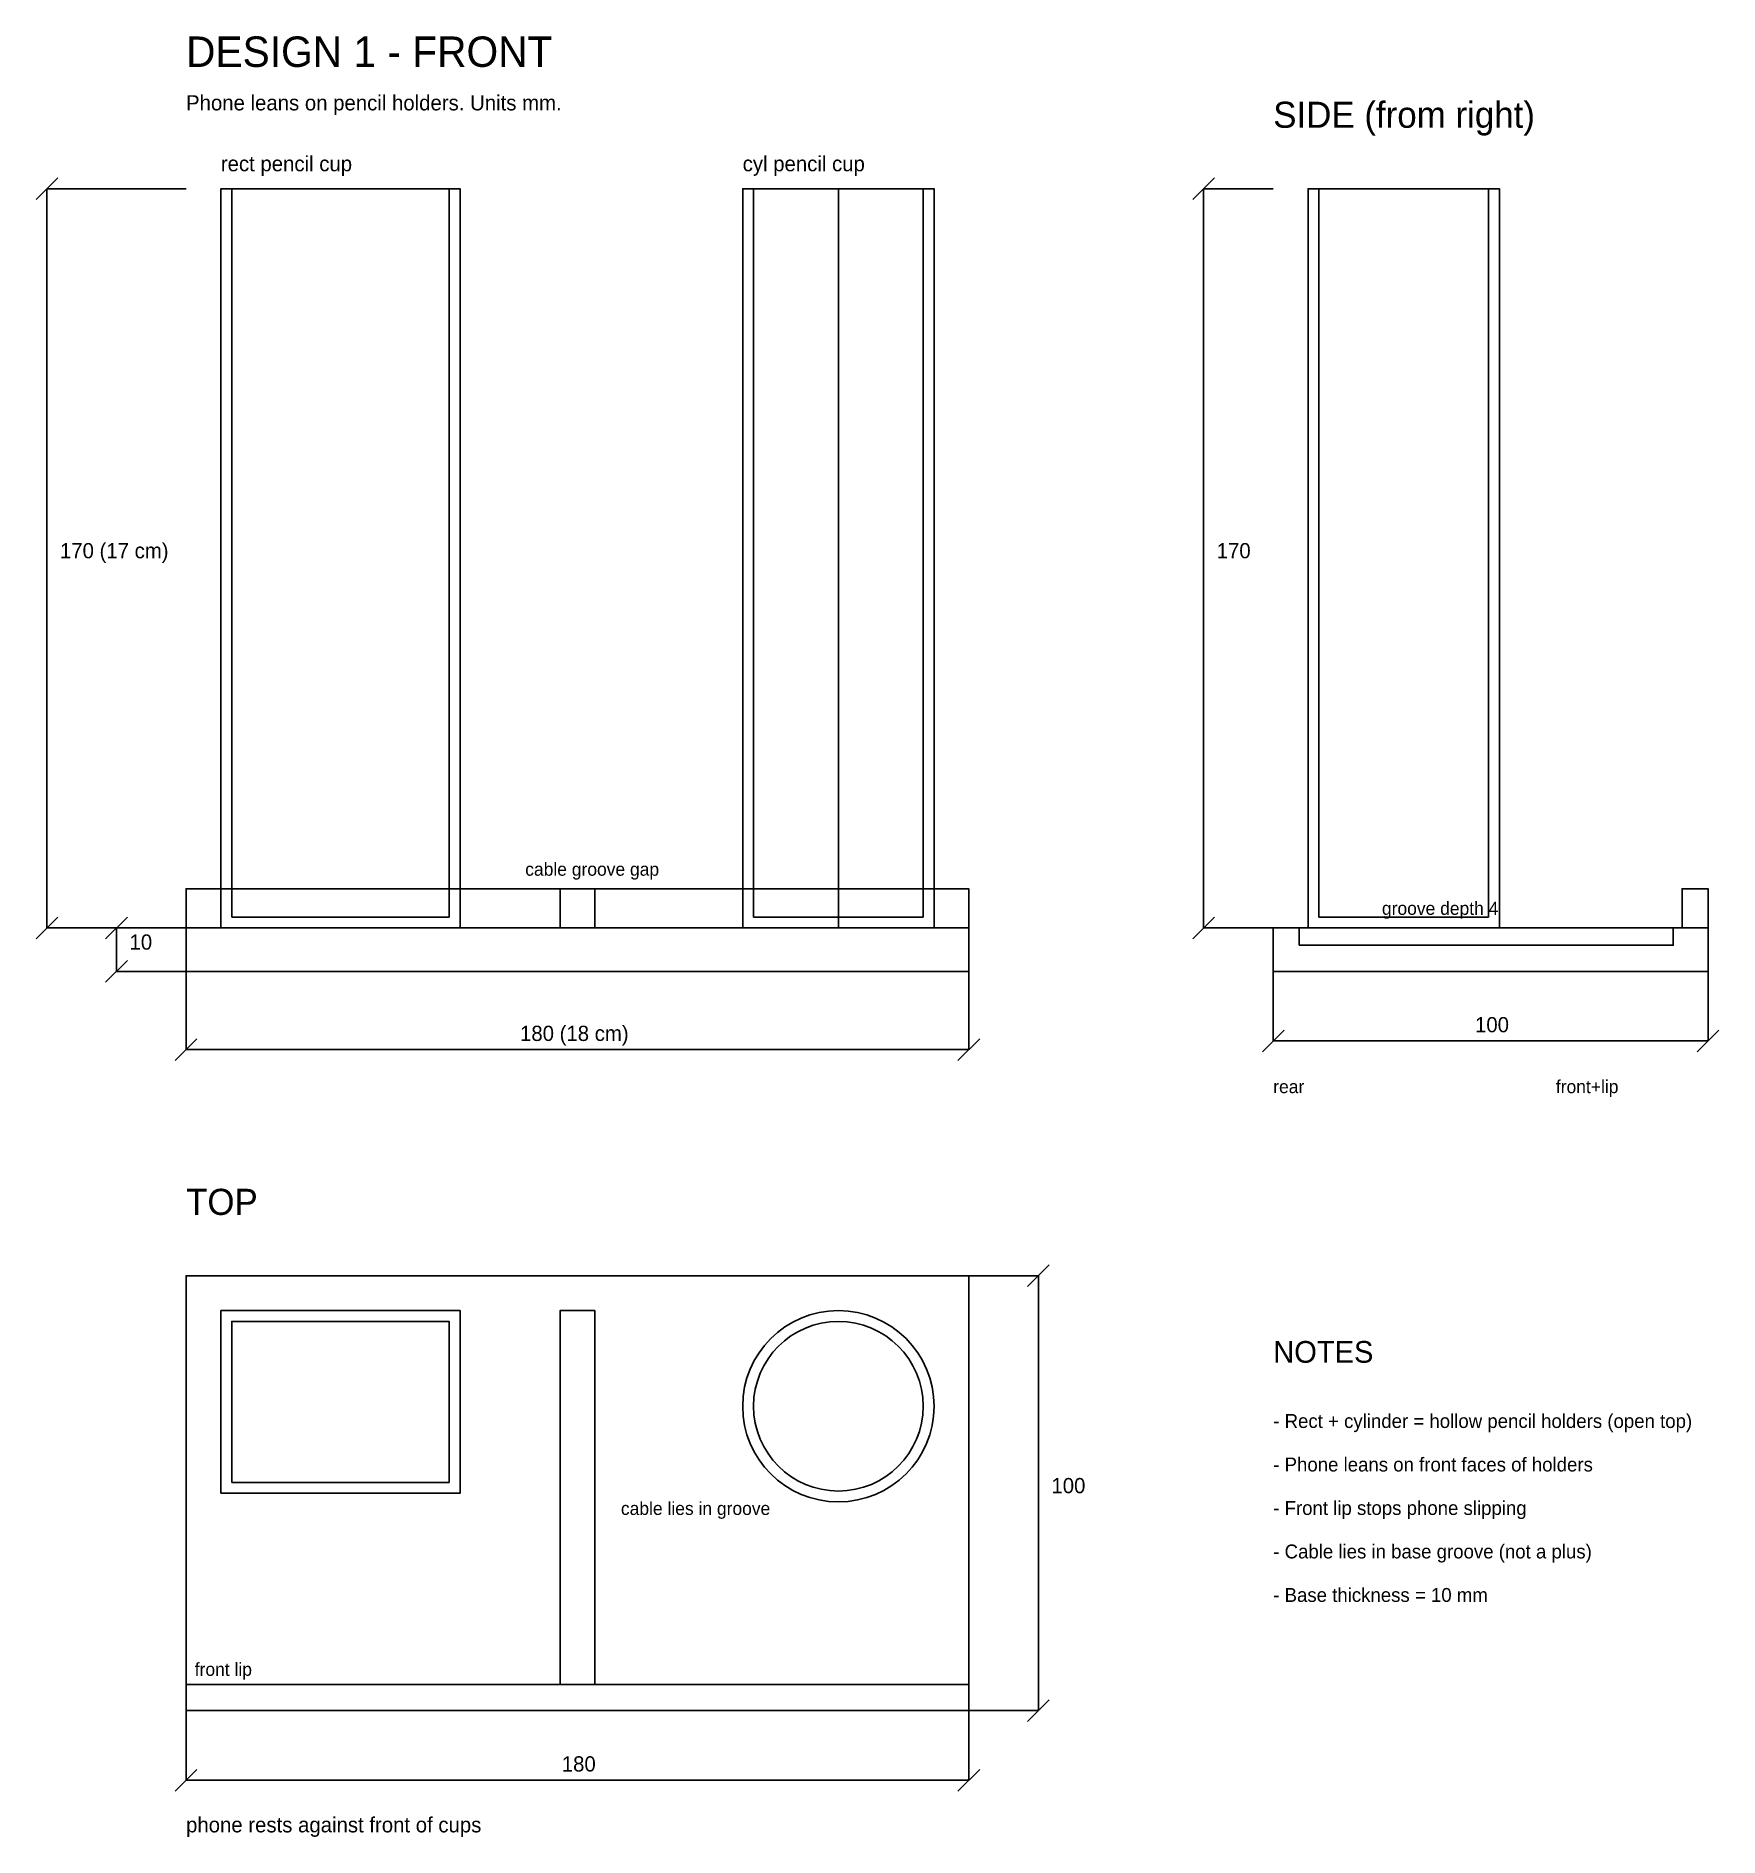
# Model space of a CAD drawing. Header units: millimetres. Extents: x -34 to 352, y -199 to 215.
import ezdxf

# ---------------------------------------------------------------- set-up
doc = ezdxf.new("R2010")
doc.units = ezdxf.units.MM
for name, color, linetype in [('DIMS', 1, 'Continuous'), ('GROOVE', 4, 'Continuous'), ('HIDDEN', 8, 'Continuous'), ('OUTLINE', 7, 'Continuous'), ('TEXT', 3, 'Continuous')]:
    doc.layers.add(name, color=color, linetype=linetype)

msp = doc.modelspace()

# ---------------------------------------------------------------- linework, layer by layer
at = {"layer": 'DIMS'}
for p, q in [((-34.5, 177.5), (-29.5, 182.5)), ((231.5, 177.5), (236.5, 182.5)), ((0, 180), (-32, 180)), ((-32, 10), (-32, 180)), ((250, 180), (234, 180)), ((234, 10), (234, 180)), ((-34.5, 7.5), (-29.5, 12.5)), ((-18.5, 7.5), (-13.5, 12.5)), ((231.5, 7.5), (236.5, 12.5)), ((0, 10), (-32, 10)), ((0, 10), (-16, 10)), ((-16, 0), (-16, 10)), ((250, 10), (234, 10)), ((-18.5, -2.5), (-13.5, 2.5)), ((0, 0), (-16, 0)), ((0, 0), (0, -18)), ((180, 0), (180, -18)), ((250, 0), (250, -16)), ((350, 0), (350, -16)), ((-2.5, -20.5), (2.5, -15.5)), ((177.5, -20.5), (182.5, -15.5)), ((247.5, -18.5), (252.5, -13.5)), ((250, -16), (350, -16)), ((347.5, -18.5), (352.5, -13.5)), ((0, -18), (180, -18)), ((180, -70), (196, -70)), ((193.5, -72.5), (198.5, -67.5)), ((196, -170), (196, -70)), ((193.5, -172.5), (198.5, -167.5)), ((0, -170), (0, -186)), ((180, -170), (180, -186)), ((180, -170), (196, -170)), ((-2.5, -188.5), (2.5, -183.5)), ((0, -186), (180, -186)), ((177.5, -188.5), (182.5, -183.5))]:
    msp.add_line(p, q, dxfattribs=at)
at = {"layer": 'GROOVE'}
for points in [[(86, 10), (94, 10), (94, 19), (86, 19)], [(256, 6), (342, 6), (342, 10), (256, 10)], [(86, -164), (94, -164), (94, -78), (86, -78)]]:
    msp.add_lwpolyline(points, close=True, dxfattribs=at)
at = {"layer": 'HIDDEN'}
msp.add_line((150, 10), (150, 180), dxfattribs=at)
for points in [[(10.5, 12.5), (60.5, 12.5), (60.5, 180), (10.5, 180)], [(130.5, 12.5), (169.5, 12.5), (169.5, 180), (130.5, 180)], [(260.5, 12.5), (299.5, 12.5), (299.5, 180), (260.5, 180)], [(10.5, -117.5), (60.5, -117.5), (60.5, -80.5), (10.5, -80.5)]]:
    msp.add_lwpolyline(points, close=True, dxfattribs=at)
msp.add_circle((150, -100), 19.5, dxfattribs=at)
at = {"layer": 'OUTLINE'}
for points in [[(8, 10), (63, 10), (63, 180), (8, 180)], [(128, 10), (172, 10), (172, 180), (128, 180)], [(258, 10), (302, 10), (302, 180), (258, 180)], [(0, 10), (180, 10), (180, 19), (0, 19)], [(344, 10), (350, 10), (350, 19), (344, 19)], [(0, 0), (180, 0), (180, 10), (0, 10)], [(250, 0), (350, 0), (350, 10), (250, 10)], [(0, -170), (180, -170), (180, -70), (0, -70)], [(8, -120), (63, -120), (63, -78), (8, -78)], [(0, -170), (180, -170), (180, -164), (0, -164)]]:
    msp.add_lwpolyline(points, close=True, dxfattribs=at)
msp.add_circle((150, -100), 22, dxfattribs=at)

# ---------------------------------------------------------------- texts
at = {"layer": 'DIMS'}
for s, p in [('170 (17 cm)', (-29, 95)), ('170', (237, 95)), ('10', (-13, 5)), ('180 (18 cm)', (76.8, -16)), ('100', (296.4, -14)), ('100', (199, -120)), ('180', (86.4, -184))]:
    msp.add_text(s, height=3.5, dxfattribs=at).set_placement(p)
at = {"layer": 'TEXT'}
for s, height, p in [('DESIGN 1 - FRONT', 7, (0, 208)), ('Phone leans on pencil holders. Units mm.', 3.5, (0, 198)), ('SIDE (from right)', 6, (250, 194)), ('rect pencil cup', 3.5, (8, 184)), ('cyl pencil cup', 3.5, (128, 184)), ('cable groove gap', 3, (78, 22)), ('groove depth 4', 3, (275, 13)), ('front+lip', 3, (315, -28)), ('rear', 3, (250, -28)), ('TOP', 6, (0, -56)), ('NOTES', 5, (250, -90)), ('- Rect + cylinder = hollow pencil holders (open top)', 3.2, (250, -105)), ('- Phone leans on front faces of holders', 3.2, (250, -115)), ('cable lies in groove', 3, (100, -125)), ('- Front lip stops phone slipping', 3.2, (250, -125)), ('- Cable lies in base groove (not a plus)', 3.2, (250, -135)), ('- Base thickness = 10 mm', 3.2, (250, -145)), ('front lip', 3, (2, -162)), ('phone rests against front of cups', 3.5, (0, -198))]:
    msp.add_text(s, height=height, dxfattribs=at).set_placement(p)

doc.saveas('drawing.dxf')
